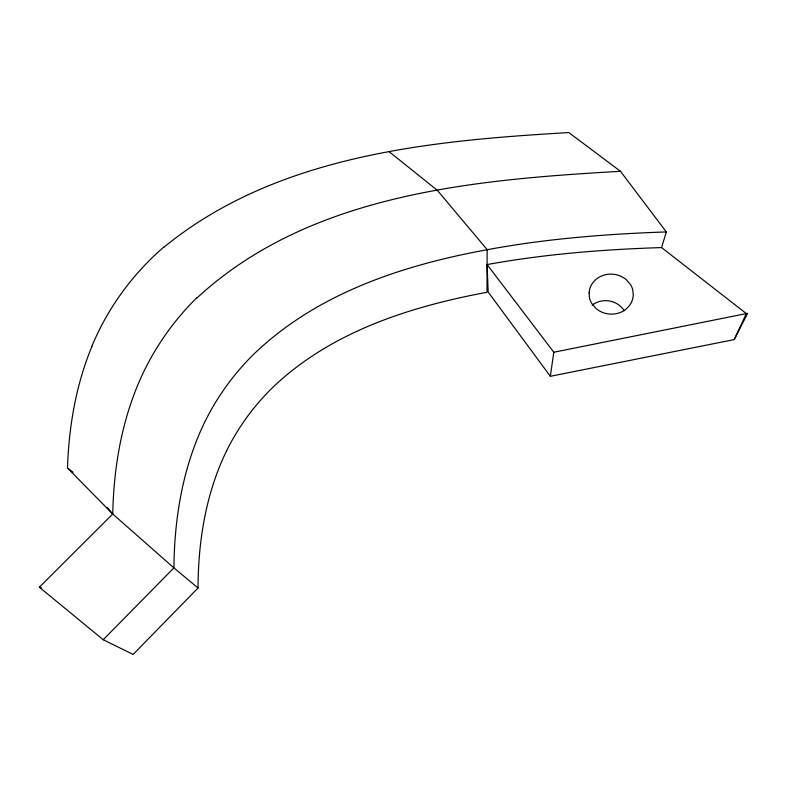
<?xml version="1.0" encoding="UTF-8"?>
<svg xmlns="http://www.w3.org/2000/svg" width="787" height="787" viewBox="0 0 787 787"><rect width="100%" height="100%" fill="white"/><g stroke="black" fill="none" stroke-linecap="round" stroke-linejoin="round"><path stroke-width="1.18" d="M226.646 450.744C205.86 493.301 198.216 540.964 198.039 588.007L133.141 654.43L103.215 639.733L39.35 587.21L112.738 514.019C113.603 474.286 119.427 434.355 133.16 396.933A267.039 257.26 -20.3 0 1 196.947 297.624M198.039 588.007L173.907 567.889L112.738 514.019L67.495 467.999C68.892 426.554 75.955 384.932 91.902 346.487M550.329 376.304L553.812 352.232L487.084 264.56C544.663 254.112 603.127 249.43 661.562 247.58L746.322 313.58L734.232 339.581L550.329 376.304L488.176 292.046L487.084 264.56M661.562 247.58L666.323 231.939L620.5 171.31L568.824 132.57C429.181 140.716 276.424 155.147 163.912 247.226M734.232 339.581L747.65 313.315L553.812 352.232M103.215 639.733L173.907 567.889C174.409 517.216 182.987 465.914 205.673 420.199A253.876 248.712 -9.2 0 1 253.296 354.632C326.635 283.851 429.368 257.31 527.585 243.114C573.575 236.769 619.94 233.464 666.323 231.939M197.153 297.811C310.029 193.513 474.364 179.721 620.5 171.31M41.219 588.056L39.35 587.21L41.563 588.233M67.495 467.999L73.152 472.338M389.26 151.783L437.306 190.287L487.133 249.597L486.996 292.262C408.827 306.851 328.415 332.635 270.482 389.673A233.926 230.601 -6.3 0 0 226.636 450.744M107.268 507.556L112.738 514.019M91.794 346.457A262.907 248.879 -24.8 0 1 163.765 247.079M592.129 305.179A20.964 19.134 4.9 0 1 624.17 310.737M589.138 293.108L589.424 297.417A20.58 18.662 4 0 0 591.47 302.995L595.72 308.199A23.718 21.485 4.1 0 0 601.12 311.8L602.448 312.4A19.793 17.953 4.1 0 0 603.806 312.901A22.4 20.305 4.1 0 0 614.854 313.905L618.405 313.177A21.859 19.823 4.1 0 0 628.813 306.379A22.075 20.009 4.1 0 0 633.269 294.594L632.738 289.823A20.619 18.681 4.2 0 0 630.564 284.648L626.354 279.779A23.915 21.692 4.1 0 0 620.953 276.306L619.644 275.745A19.645 17.796 4 0 0 618.336 275.273A22.134 20.069 4.1 0 0 589.129 292.292L589.138 293.108"/></g></svg>
